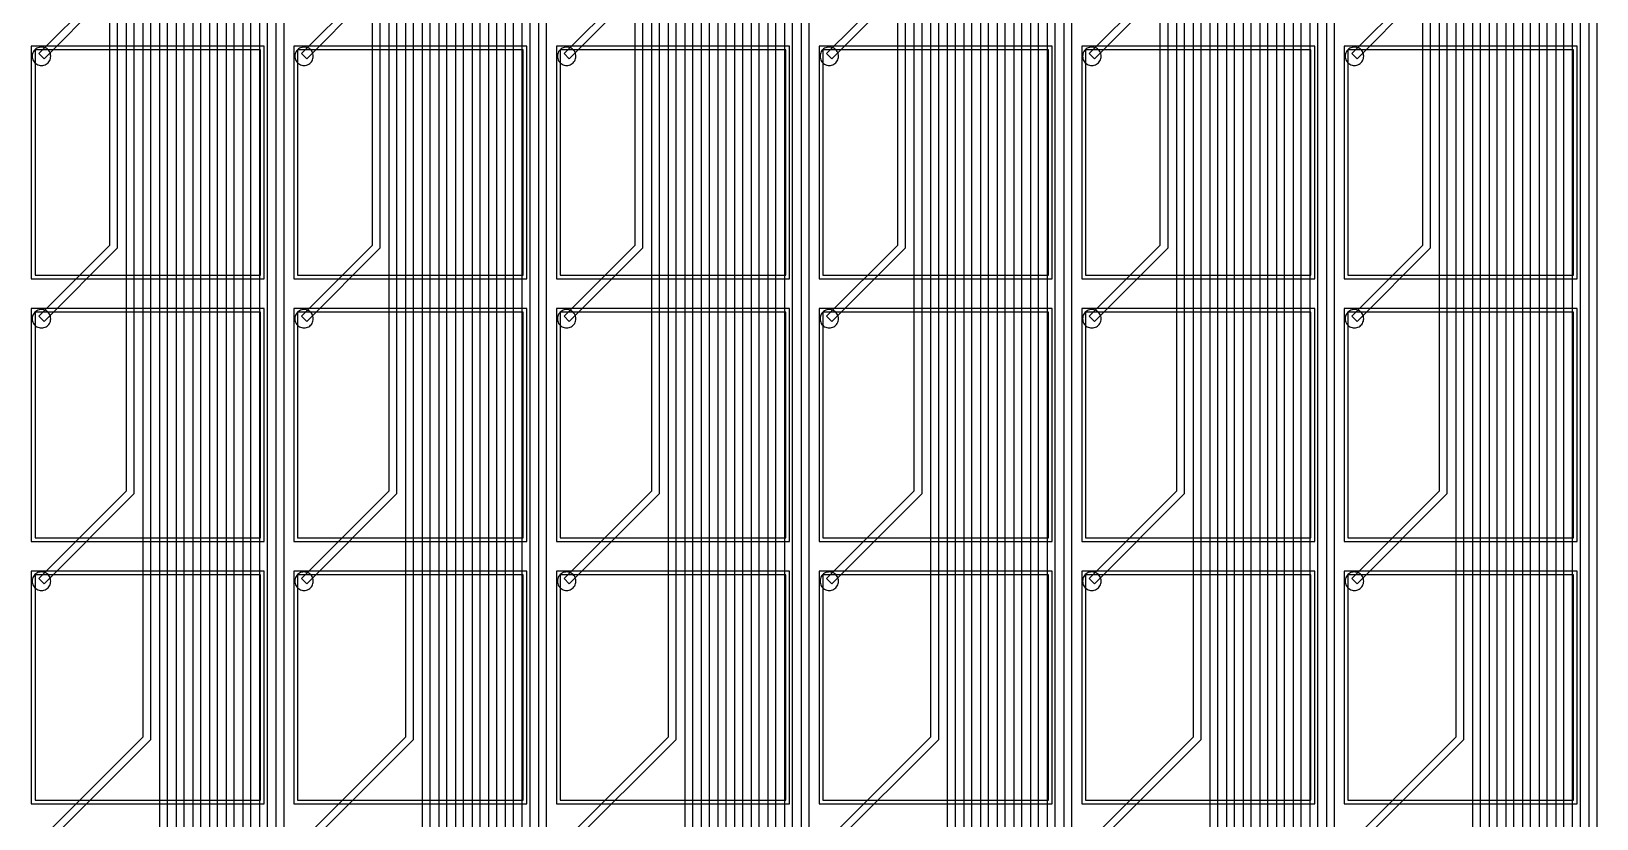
# Model space of a CAD drawing. Header units: metres. Extents: x -1210 to 4965, y 111 to 1966.
# Drawn here: x 2201 to 2624.2, y 1175 to 1388 of the extents above; entities that cross this region are included whole.
import ezdxf

# ---------------------------------------------------------------- set-up
doc = ezdxf.new("R2010")
doc.units = ezdxf.units.M
for name, color, linetype in [('Etching', 1, 'CONTINUOUS'), ('EtchingPad', 2, 'CONTINUOUS'), ('Metal1', 4, 'CONTINUOUS'), ('Metal2', 3, 'CONTINUOUS')]:
    doc.layers.add(name, color=color, linetype=linetype)

msp = doc.modelspace()

# ---------------------------------------------------------------- linework, layer by layer
at = {"layer": 'Etching'}
for points in [[(2206.25, 1381.25), (2206.23, 1381.58), (2206.16, 1381.9), (2206.06, 1382.21), (2205.92, 1382.5), (2205.73, 1382.77), (2205.52, 1383.02), (2205.27, 1383.23), (2205, 1383.42), (2204.71, 1383.56), (2204.4, 1383.66), (2204.08, 1383.73), (2203.75, 1383.75), (2203.42, 1383.73), (2203.1, 1383.66), (2202.79, 1383.56), (2202.5, 1383.42), (2202.23, 1383.23), (2201.98, 1383.02), (2201.77, 1382.77), (2201.58, 1382.5), (2201.44, 1382.21), (2201.34, 1381.9), (2201.27, 1381.58), (2201.25, 1381.25), (2201.27, 1380.92), (2201.34, 1380.6), (2201.44, 1380.29), (2201.58, 1380), (2201.77, 1379.73), (2201.98, 1379.48), (2202.23, 1379.27), (2202.5, 1379.08), (2202.79, 1378.94), (2203.1, 1378.84), (2203.42, 1378.77), (2203.75, 1378.75), (2204.08, 1378.77), (2204.4, 1378.84), (2204.71, 1378.94), (2205, 1379.08), (2205.27, 1379.27), (2205.52, 1379.48), (2205.73, 1379.73), (2205.92, 1380), (2206.06, 1380.29), (2206.16, 1380.6), (2206.23, 1380.92), (2206.25, 1381.25)], [(2277.25, 1381.25), (2277.23, 1381.58), (2277.16, 1381.9), (2277.06, 1382.21), (2276.92, 1382.5), (2276.73, 1382.77), (2276.52, 1383.02), (2276.27, 1383.23), (2276, 1383.42), (2275.71, 1383.56), (2275.4, 1383.66), (2275.08, 1383.73), (2274.75, 1383.75), (2274.42, 1383.73), (2274.1, 1383.66), (2273.79, 1383.56), (2273.5, 1383.42), (2273.23, 1383.23), (2272.98, 1383.02), (2272.77, 1382.77), (2272.58, 1382.5), (2272.44, 1382.21), (2272.34, 1381.9), (2272.27, 1381.58), (2272.25, 1381.25), (2272.27, 1380.92), (2272.34, 1380.6), (2272.44, 1380.29), (2272.58, 1380), (2272.77, 1379.73), (2272.98, 1379.48), (2273.23, 1379.27), (2273.5, 1379.08), (2273.79, 1378.94), (2274.1, 1378.84), (2274.42, 1378.77), (2274.75, 1378.75), (2275.08, 1378.77), (2275.4, 1378.84), (2275.71, 1378.94), (2276, 1379.08), (2276.27, 1379.27), (2276.52, 1379.48), (2276.73, 1379.73), (2276.92, 1380), (2277.06, 1380.29), (2277.16, 1380.6), (2277.23, 1380.92), (2277.25, 1381.25)], [(2348.25, 1381.25), (2348.23, 1381.58), (2348.16, 1381.9), (2348.06, 1382.21), (2347.92, 1382.5), (2347.73, 1382.77), (2347.52, 1383.02), (2347.27, 1383.23), (2347, 1383.42), (2346.71, 1383.56), (2346.4, 1383.66), (2346.08, 1383.73), (2345.75, 1383.75), (2345.42, 1383.73), (2345.1, 1383.66), (2344.79, 1383.56), (2344.5, 1383.42), (2344.23, 1383.23), (2343.98, 1383.02), (2343.77, 1382.77), (2343.58, 1382.5), (2343.44, 1382.21), (2343.34, 1381.9), (2343.27, 1381.58), (2343.25, 1381.25), (2343.27, 1380.92), (2343.34, 1380.6), (2343.44, 1380.29), (2343.58, 1380), (2343.77, 1379.73), (2343.98, 1379.48), (2344.23, 1379.27), (2344.5, 1379.08), (2344.79, 1378.94), (2345.1, 1378.84), (2345.42, 1378.77), (2345.75, 1378.75), (2346.08, 1378.77), (2346.4, 1378.84), (2346.71, 1378.94), (2347, 1379.08), (2347.27, 1379.27), (2347.52, 1379.48), (2347.73, 1379.73), (2347.92, 1380), (2348.06, 1380.29), (2348.16, 1380.6), (2348.23, 1380.92), (2348.25, 1381.25)], [(2419.25, 1381.25), (2419.23, 1381.58), (2419.16, 1381.9), (2419.06, 1382.21), (2418.92, 1382.5), (2418.73, 1382.77), (2418.52, 1383.02), (2418.27, 1383.23), (2418, 1383.42), (2417.71, 1383.56), (2417.4, 1383.66), (2417.08, 1383.73), (2416.75, 1383.75), (2416.42, 1383.73), (2416.1, 1383.66), (2415.79, 1383.56), (2415.5, 1383.42), (2415.23, 1383.23), (2414.98, 1383.02), (2414.77, 1382.77), (2414.58, 1382.5), (2414.44, 1382.21), (2414.34, 1381.9), (2414.27, 1381.58), (2414.25, 1381.25), (2414.27, 1380.92), (2414.34, 1380.6), (2414.44, 1380.29), (2414.58, 1380), (2414.77, 1379.73), (2414.98, 1379.48), (2415.23, 1379.27), (2415.5, 1379.08), (2415.79, 1378.94), (2416.1, 1378.84), (2416.42, 1378.77), (2416.75, 1378.75), (2417.08, 1378.77), (2417.4, 1378.84), (2417.71, 1378.94), (2418, 1379.08), (2418.27, 1379.27), (2418.52, 1379.48), (2418.73, 1379.73), (2418.92, 1380), (2419.06, 1380.29), (2419.16, 1380.6), (2419.23, 1380.92), (2419.25, 1381.25)], [(2490.25, 1381.25), (2490.23, 1381.58), (2490.16, 1381.9), (2490.06, 1382.21), (2489.92, 1382.5), (2489.73, 1382.77), (2489.52, 1383.02), (2489.27, 1383.23), (2489, 1383.42), (2488.71, 1383.56), (2488.4, 1383.66), (2488.08, 1383.73), (2487.75, 1383.75), (2487.42, 1383.73), (2487.1, 1383.66), (2486.79, 1383.56), (2486.5, 1383.42), (2486.23, 1383.23), (2485.98, 1383.02), (2485.77, 1382.77), (2485.58, 1382.5), (2485.44, 1382.21), (2485.34, 1381.9), (2485.27, 1381.58), (2485.25, 1381.25), (2485.27, 1380.92), (2485.34, 1380.6), (2485.44, 1380.29), (2485.58, 1380), (2485.77, 1379.73), (2485.98, 1379.48), (2486.23, 1379.27), (2486.5, 1379.08), (2486.79, 1378.94), (2487.1, 1378.84), (2487.42, 1378.77), (2487.75, 1378.75), (2488.08, 1378.77), (2488.4, 1378.84), (2488.71, 1378.94), (2489, 1379.08), (2489.27, 1379.27), (2489.52, 1379.48), (2489.73, 1379.73), (2489.92, 1380), (2490.06, 1380.29), (2490.16, 1380.6), (2490.23, 1380.92), (2490.25, 1381.25)], [(2561.25, 1381.25), (2561.23, 1381.58), (2561.16, 1381.9), (2561.06, 1382.21), (2560.92, 1382.5), (2560.73, 1382.77), (2560.52, 1383.02), (2560.27, 1383.23), (2560, 1383.42), (2559.71, 1383.56), (2559.4, 1383.66), (2559.08, 1383.73), (2558.75, 1383.75), (2558.42, 1383.73), (2558.1, 1383.66), (2557.79, 1383.56), (2557.5, 1383.42), (2557.23, 1383.23), (2556.98, 1383.02), (2556.77, 1382.77), (2556.58, 1382.5), (2556.44, 1382.21), (2556.34, 1381.9), (2556.27, 1381.58), (2556.25, 1381.25), (2556.27, 1380.92), (2556.34, 1380.6), (2556.44, 1380.29), (2556.58, 1380), (2556.77, 1379.73), (2556.98, 1379.48), (2557.23, 1379.27), (2557.5, 1379.08), (2557.79, 1378.94), (2558.1, 1378.84), (2558.42, 1378.77), (2558.75, 1378.75), (2559.08, 1378.77), (2559.4, 1378.84), (2559.71, 1378.94), (2560, 1379.08), (2560.27, 1379.27), (2560.52, 1379.48), (2560.73, 1379.73), (2560.92, 1380), (2561.06, 1380.29), (2561.16, 1380.6), (2561.23, 1380.92), (2561.25, 1381.25)], [(2206.25, 1310.25), (2206.23, 1310.58), (2206.16, 1310.9), (2206.06, 1311.21), (2205.92, 1311.5), (2205.73, 1311.77), (2205.52, 1312.02), (2205.27, 1312.23), (2205, 1312.42), (2204.71, 1312.56), (2204.4, 1312.66), (2204.08, 1312.73), (2203.75, 1312.75), (2203.42, 1312.73), (2203.1, 1312.66), (2202.79, 1312.56), (2202.5, 1312.42), (2202.23, 1312.23), (2201.98, 1312.02), (2201.77, 1311.77), (2201.58, 1311.5), (2201.44, 1311.21), (2201.34, 1310.9), (2201.27, 1310.58), (2201.25, 1310.25), (2201.27, 1309.92), (2201.34, 1309.6), (2201.44, 1309.29), (2201.58, 1309), (2201.77, 1308.73), (2201.98, 1308.48), (2202.23, 1308.27), (2202.5, 1308.08), (2202.79, 1307.94), (2203.1, 1307.84), (2203.42, 1307.77), (2203.75, 1307.75), (2204.08, 1307.77), (2204.4, 1307.84), (2204.71, 1307.94), (2205, 1308.08), (2205.27, 1308.27), (2205.52, 1308.48), (2205.73, 1308.73), (2205.92, 1309), (2206.06, 1309.29), (2206.16, 1309.6), (2206.23, 1309.92), (2206.25, 1310.25)], [(2277.25, 1310.25), (2277.23, 1310.58), (2277.16, 1310.9), (2277.06, 1311.21), (2276.92, 1311.5), (2276.73, 1311.77), (2276.52, 1312.02), (2276.27, 1312.23), (2276, 1312.42), (2275.71, 1312.56), (2275.4, 1312.66), (2275.08, 1312.73), (2274.75, 1312.75), (2274.42, 1312.73), (2274.1, 1312.66), (2273.79, 1312.56), (2273.5, 1312.42), (2273.23, 1312.23), (2272.98, 1312.02), (2272.77, 1311.77), (2272.58, 1311.5), (2272.44, 1311.21), (2272.34, 1310.9), (2272.27, 1310.58), (2272.25, 1310.25), (2272.27, 1309.92), (2272.34, 1309.6), (2272.44, 1309.29), (2272.58, 1309), (2272.77, 1308.73), (2272.98, 1308.48), (2273.23, 1308.27), (2273.5, 1308.08), (2273.79, 1307.94), (2274.1, 1307.84), (2274.42, 1307.77), (2274.75, 1307.75), (2275.08, 1307.77), (2275.4, 1307.84), (2275.71, 1307.94), (2276, 1308.08), (2276.27, 1308.27), (2276.52, 1308.48), (2276.73, 1308.73), (2276.92, 1309), (2277.06, 1309.29), (2277.16, 1309.6), (2277.23, 1309.92), (2277.25, 1310.25)], [(2348.25, 1310.25), (2348.23, 1310.58), (2348.16, 1310.9), (2348.06, 1311.21), (2347.92, 1311.5), (2347.73, 1311.77), (2347.52, 1312.02), (2347.27, 1312.23), (2347, 1312.42), (2346.71, 1312.56), (2346.4, 1312.66), (2346.08, 1312.73), (2345.75, 1312.75), (2345.42, 1312.73), (2345.1, 1312.66), (2344.79, 1312.56), (2344.5, 1312.42), (2344.23, 1312.23), (2343.98, 1312.02), (2343.77, 1311.77), (2343.58, 1311.5), (2343.44, 1311.21), (2343.34, 1310.9), (2343.27, 1310.58), (2343.25, 1310.25), (2343.27, 1309.92), (2343.34, 1309.6), (2343.44, 1309.29), (2343.58, 1309), (2343.77, 1308.73), (2343.98, 1308.48), (2344.23, 1308.27), (2344.5, 1308.08), (2344.79, 1307.94), (2345.1, 1307.84), (2345.42, 1307.77), (2345.75, 1307.75), (2346.08, 1307.77), (2346.4, 1307.84), (2346.71, 1307.94), (2347, 1308.08), (2347.27, 1308.27), (2347.52, 1308.48), (2347.73, 1308.73), (2347.92, 1309), (2348.06, 1309.29), (2348.16, 1309.6), (2348.23, 1309.92), (2348.25, 1310.25)], [(2419.25, 1310.25), (2419.23, 1310.58), (2419.16, 1310.9), (2419.06, 1311.21), (2418.92, 1311.5), (2418.73, 1311.77), (2418.52, 1312.02), (2418.27, 1312.23), (2418, 1312.42), (2417.71, 1312.56), (2417.4, 1312.66), (2417.08, 1312.73), (2416.75, 1312.75), (2416.42, 1312.73), (2416.1, 1312.66), (2415.79, 1312.56), (2415.5, 1312.42), (2415.23, 1312.23), (2414.98, 1312.02), (2414.77, 1311.77), (2414.58, 1311.5), (2414.44, 1311.21), (2414.34, 1310.9), (2414.27, 1310.58), (2414.25, 1310.25), (2414.27, 1309.92), (2414.34, 1309.6), (2414.44, 1309.29), (2414.58, 1309), (2414.77, 1308.73), (2414.98, 1308.48), (2415.23, 1308.27), (2415.5, 1308.08), (2415.79, 1307.94), (2416.1, 1307.84), (2416.42, 1307.77), (2416.75, 1307.75), (2417.08, 1307.77), (2417.4, 1307.84), (2417.71, 1307.94), (2418, 1308.08), (2418.27, 1308.27), (2418.52, 1308.48), (2418.73, 1308.73), (2418.92, 1309), (2419.06, 1309.29), (2419.16, 1309.6), (2419.23, 1309.92), (2419.25, 1310.25)], [(2490.25, 1310.25), (2490.23, 1310.58), (2490.16, 1310.9), (2490.06, 1311.21), (2489.92, 1311.5), (2489.73, 1311.77), (2489.52, 1312.02), (2489.27, 1312.23), (2489, 1312.42), (2488.71, 1312.56), (2488.4, 1312.66), (2488.08, 1312.73), (2487.75, 1312.75), (2487.42, 1312.73), (2487.1, 1312.66), (2486.79, 1312.56), (2486.5, 1312.42), (2486.23, 1312.23), (2485.98, 1312.02), (2485.77, 1311.77), (2485.58, 1311.5), (2485.44, 1311.21), (2485.34, 1310.9), (2485.27, 1310.58), (2485.25, 1310.25), (2485.27, 1309.92), (2485.34, 1309.6), (2485.44, 1309.29), (2485.58, 1309), (2485.77, 1308.73), (2485.98, 1308.48), (2486.23, 1308.27), (2486.5, 1308.08), (2486.79, 1307.94), (2487.1, 1307.84), (2487.42, 1307.77), (2487.75, 1307.75), (2488.08, 1307.77), (2488.4, 1307.84), (2488.71, 1307.94), (2489, 1308.08), (2489.27, 1308.27), (2489.52, 1308.48), (2489.73, 1308.73), (2489.92, 1309), (2490.06, 1309.29), (2490.16, 1309.6), (2490.23, 1309.92), (2490.25, 1310.25)], [(2561.25, 1310.25), (2561.23, 1310.58), (2561.16, 1310.9), (2561.06, 1311.21), (2560.92, 1311.5), (2560.73, 1311.77), (2560.52, 1312.02), (2560.27, 1312.23), (2560, 1312.42), (2559.71, 1312.56), (2559.4, 1312.66), (2559.08, 1312.73), (2558.75, 1312.75), (2558.42, 1312.73), (2558.1, 1312.66), (2557.79, 1312.56), (2557.5, 1312.42), (2557.23, 1312.23), (2556.98, 1312.02), (2556.77, 1311.77), (2556.58, 1311.5), (2556.44, 1311.21), (2556.34, 1310.9), (2556.27, 1310.58), (2556.25, 1310.25), (2556.27, 1309.92), (2556.34, 1309.6), (2556.44, 1309.29), (2556.58, 1309), (2556.77, 1308.73), (2556.98, 1308.48), (2557.23, 1308.27), (2557.5, 1308.08), (2557.79, 1307.94), (2558.1, 1307.84), (2558.42, 1307.77), (2558.75, 1307.75), (2559.08, 1307.77), (2559.4, 1307.84), (2559.71, 1307.94), (2560, 1308.08), (2560.27, 1308.27), (2560.52, 1308.48), (2560.73, 1308.73), (2560.92, 1309), (2561.06, 1309.29), (2561.16, 1309.6), (2561.23, 1309.92), (2561.25, 1310.25)], [(2206.25, 1239.25), (2206.23, 1239.58), (2206.16, 1239.9), (2206.06, 1240.21), (2205.92, 1240.5), (2205.73, 1240.77), (2205.52, 1241.02), (2205.27, 1241.23), (2205, 1241.42), (2204.71, 1241.56), (2204.4, 1241.66), (2204.08, 1241.73), (2203.75, 1241.75), (2203.42, 1241.73), (2203.1, 1241.66), (2202.79, 1241.56), (2202.5, 1241.42), (2202.23, 1241.23), (2201.98, 1241.02), (2201.77, 1240.77), (2201.58, 1240.5), (2201.44, 1240.21), (2201.34, 1239.9), (2201.27, 1239.58), (2201.25, 1239.25), (2201.27, 1238.92), (2201.34, 1238.6), (2201.44, 1238.29), (2201.58, 1238), (2201.77, 1237.73), (2201.98, 1237.48), (2202.23, 1237.27), (2202.5, 1237.08), (2202.79, 1236.94), (2203.1, 1236.84), (2203.42, 1236.77), (2203.75, 1236.75), (2204.08, 1236.77), (2204.4, 1236.84), (2204.71, 1236.94), (2205, 1237.08), (2205.27, 1237.27), (2205.52, 1237.48), (2205.73, 1237.73), (2205.92, 1238), (2206.06, 1238.29), (2206.16, 1238.6), (2206.23, 1238.92), (2206.25, 1239.25)], [(2277.25, 1239.25), (2277.23, 1239.58), (2277.16, 1239.9), (2277.06, 1240.21), (2276.92, 1240.5), (2276.73, 1240.77), (2276.52, 1241.02), (2276.27, 1241.23), (2276, 1241.42), (2275.71, 1241.56), (2275.4, 1241.66), (2275.08, 1241.73), (2274.75, 1241.75), (2274.42, 1241.73), (2274.1, 1241.66), (2273.79, 1241.56), (2273.5, 1241.42), (2273.23, 1241.23), (2272.98, 1241.02), (2272.77, 1240.77), (2272.58, 1240.5), (2272.44, 1240.21), (2272.34, 1239.9), (2272.27, 1239.58), (2272.25, 1239.25), (2272.27, 1238.92), (2272.34, 1238.6), (2272.44, 1238.29), (2272.58, 1238), (2272.77, 1237.73), (2272.98, 1237.48), (2273.23, 1237.27), (2273.5, 1237.08), (2273.79, 1236.94), (2274.1, 1236.84), (2274.42, 1236.77), (2274.75, 1236.75), (2275.08, 1236.77), (2275.4, 1236.84), (2275.71, 1236.94), (2276, 1237.08), (2276.27, 1237.27), (2276.52, 1237.48), (2276.73, 1237.73), (2276.92, 1238), (2277.06, 1238.29), (2277.16, 1238.6), (2277.23, 1238.92), (2277.25, 1239.25)], [(2348.25, 1239.25), (2348.23, 1239.58), (2348.16, 1239.9), (2348.06, 1240.21), (2347.92, 1240.5), (2347.73, 1240.77), (2347.52, 1241.02), (2347.27, 1241.23), (2347, 1241.42), (2346.71, 1241.56), (2346.4, 1241.66), (2346.08, 1241.73), (2345.75, 1241.75), (2345.42, 1241.73), (2345.1, 1241.66), (2344.79, 1241.56), (2344.5, 1241.42), (2344.23, 1241.23), (2343.98, 1241.02), (2343.77, 1240.77), (2343.58, 1240.5), (2343.44, 1240.21), (2343.34, 1239.9), (2343.27, 1239.58), (2343.25, 1239.25), (2343.27, 1238.92), (2343.34, 1238.6), (2343.44, 1238.29), (2343.58, 1238), (2343.77, 1237.73), (2343.98, 1237.48), (2344.23, 1237.27), (2344.5, 1237.08), (2344.79, 1236.94), (2345.1, 1236.84), (2345.42, 1236.77), (2345.75, 1236.75), (2346.08, 1236.77), (2346.4, 1236.84), (2346.71, 1236.94), (2347, 1237.08), (2347.27, 1237.27), (2347.52, 1237.48), (2347.73, 1237.73), (2347.92, 1238), (2348.06, 1238.29), (2348.16, 1238.6), (2348.23, 1238.92), (2348.25, 1239.25)], [(2419.25, 1239.25), (2419.23, 1239.58), (2419.16, 1239.9), (2419.06, 1240.21), (2418.92, 1240.5), (2418.73, 1240.77), (2418.52, 1241.02), (2418.27, 1241.23), (2418, 1241.42), (2417.71, 1241.56), (2417.4, 1241.66), (2417.08, 1241.73), (2416.75, 1241.75), (2416.42, 1241.73), (2416.1, 1241.66), (2415.79, 1241.56), (2415.5, 1241.42), (2415.23, 1241.23), (2414.98, 1241.02), (2414.77, 1240.77), (2414.58, 1240.5), (2414.44, 1240.21), (2414.34, 1239.9), (2414.27, 1239.58), (2414.25, 1239.25), (2414.27, 1238.92), (2414.34, 1238.6), (2414.44, 1238.29), (2414.58, 1238), (2414.77, 1237.73), (2414.98, 1237.48), (2415.23, 1237.27), (2415.5, 1237.08), (2415.79, 1236.94), (2416.1, 1236.84), (2416.42, 1236.77), (2416.75, 1236.75), (2417.08, 1236.77), (2417.4, 1236.84), (2417.71, 1236.94), (2418, 1237.08), (2418.27, 1237.27), (2418.52, 1237.48), (2418.73, 1237.73), (2418.92, 1238), (2419.06, 1238.29), (2419.16, 1238.6), (2419.23, 1238.92), (2419.25, 1239.25)], [(2490.25, 1239.25), (2490.23, 1239.58), (2490.16, 1239.9), (2490.06, 1240.21), (2489.92, 1240.5), (2489.73, 1240.77), (2489.52, 1241.02), (2489.27, 1241.23), (2489, 1241.42), (2488.71, 1241.56), (2488.4, 1241.66), (2488.08, 1241.73), (2487.75, 1241.75), (2487.42, 1241.73), (2487.1, 1241.66), (2486.79, 1241.56), (2486.5, 1241.42), (2486.23, 1241.23), (2485.98, 1241.02), (2485.77, 1240.77), (2485.58, 1240.5), (2485.44, 1240.21), (2485.34, 1239.9), (2485.27, 1239.58), (2485.25, 1239.25), (2485.27, 1238.92), (2485.34, 1238.6), (2485.44, 1238.29), (2485.58, 1238), (2485.77, 1237.73), (2485.98, 1237.48), (2486.23, 1237.27), (2486.5, 1237.08), (2486.79, 1236.94), (2487.1, 1236.84), (2487.42, 1236.77), (2487.75, 1236.75), (2488.08, 1236.77), (2488.4, 1236.84), (2488.71, 1236.94), (2489, 1237.08), (2489.27, 1237.27), (2489.52, 1237.48), (2489.73, 1237.73), (2489.92, 1238), (2490.06, 1238.29), (2490.16, 1238.6), (2490.23, 1238.92), (2490.25, 1239.25)], [(2561.25, 1239.25), (2561.23, 1239.58), (2561.16, 1239.9), (2561.06, 1240.21), (2560.92, 1240.5), (2560.73, 1240.77), (2560.52, 1241.02), (2560.27, 1241.23), (2560, 1241.42), (2559.71, 1241.56), (2559.4, 1241.66), (2559.08, 1241.73), (2558.75, 1241.75), (2558.42, 1241.73), (2558.1, 1241.66), (2557.79, 1241.56), (2557.5, 1241.42), (2557.23, 1241.23), (2556.98, 1241.02), (2556.77, 1240.77), (2556.58, 1240.5), (2556.44, 1240.21), (2556.34, 1239.9), (2556.27, 1239.58), (2556.25, 1239.25), (2556.27, 1238.92), (2556.34, 1238.6), (2556.44, 1238.29), (2556.58, 1238), (2556.77, 1237.73), (2556.98, 1237.48), (2557.23, 1237.27), (2557.5, 1237.08), (2557.79, 1236.94), (2558.1, 1236.84), (2558.42, 1236.77), (2558.75, 1236.75), (2559.08, 1236.77), (2559.4, 1236.84), (2559.71, 1236.94), (2560, 1237.08), (2560.27, 1237.27), (2560.52, 1237.48), (2560.73, 1237.73), (2560.92, 1238), (2561.06, 1238.29), (2561.16, 1238.6), (2561.23, 1238.92), (2561.25, 1239.25)]]:
    msp.add_lwpolyline(points, close=True, dxfattribs=at)
at = {"layer": 'EtchingPad'}
for points in [[(2202, 1322), (2263, 1322), (2263, 1383), (2202, 1383), (2202, 1322)], [(2273, 1322), (2334, 1322), (2334, 1383), (2273, 1383), (2273, 1322)], [(2344, 1322), (2405, 1322), (2405, 1383), (2344, 1383), (2344, 1322)], [(2415, 1322), (2476, 1322), (2476, 1383), (2415, 1383), (2415, 1322)], [(2486, 1322), (2547, 1322), (2547, 1383), (2486, 1383), (2486, 1322)], [(2557, 1322), (2618, 1322), (2618, 1383), (2557, 1383), (2557, 1322)], [(2202, 1251), (2263, 1251), (2263, 1312), (2202, 1312), (2202, 1251)], [(2273, 1251), (2334, 1251), (2334, 1312), (2273, 1312), (2273, 1251)], [(2344, 1251), (2405, 1251), (2405, 1312), (2344, 1312), (2344, 1251)], [(2415, 1251), (2476, 1251), (2476, 1312), (2415, 1312), (2415, 1251)], [(2486, 1251), (2547, 1251), (2547, 1312), (2486, 1312), (2486, 1251)], [(2557, 1251), (2618, 1251), (2618, 1312), (2557, 1312), (2557, 1251)], [(2202, 1180), (2263, 1180), (2263, 1241), (2202, 1241), (2202, 1180)], [(2273, 1180), (2334, 1180), (2334, 1241), (2273, 1241), (2273, 1180)], [(2344, 1180), (2405, 1180), (2405, 1241), (2344, 1241), (2344, 1180)], [(2415, 1180), (2476, 1180), (2476, 1241), (2415, 1241), (2415, 1180)], [(2486, 1180), (2547, 1180), (2547, 1241), (2486, 1241), (2486, 1180)], [(2557, 1180), (2618, 1180), (2618, 1241), (2557, 1241), (2557, 1180)]]:
    msp.add_lwpolyline(points, close=True, dxfattribs=at)
at = {"layer": 'Metal1'}
for points in [[(2269.25, 1665.5), (2269.25, 664.34), (2204.46, 599.54), (2203.04, 600.96), (2267.25, 665.16), (2267.25, 1665.5)], [(2264.75, 1665.5), (2264.75, 730.84), (2204.46, 670.54), (2203.04, 671.96), (2262.75, 731.66), (2262.75, 1665.5)], [(2260.25, 1665.5), (2260.25, 797.34), (2204.46, 741.54), (2203.04, 742.96), (2258.25, 798.16), (2258.25, 1665.5)], [(2255.75, 1665.5), (2255.75, 863.84), (2204.46, 812.54), (2203.04, 813.96), (2253.75, 864.66), (2253.75, 1665.5)], [(2251.25, 1665.5), (2251.25, 930.34), (2204.46, 883.54), (2203.04, 884.96), (2249.25, 931.16), (2249.25, 1665.5)], [(2246.75, 1665.5), (2246.75, 996.84), (2204.46, 954.54), (2203.04, 955.96), (2244.75, 997.66), (2244.75, 1665.5)], [(2242.25, 1665.5), (2242.25, 1063.34), (2204.46, 1025.54), (2203.04, 1026.96), (2240.25, 1064.16), (2240.25, 1665.5)], [(2237.75, 1665.5), (2237.75, 1129.84), (2204.46, 1096.54), (2203.04, 1097.96), (2235.75, 1130.66), (2235.75, 1665.5)], [(2233.25, 1665.5), (2233.25, 1196.34), (2204.46, 1167.54), (2203.04, 1168.96), (2231.25, 1197.16), (2231.25, 1665.5)], [(2228.75, 1665.5), (2228.75, 1262.84), (2204.46, 1238.54), (2203.04, 1239.96), (2226.75, 1263.66), (2226.75, 1665.5)], [(2224.25, 1665.5), (2224.25, 1329.34), (2204.46, 1309.54), (2203.04, 1310.96), (2222.25, 1330.16), (2222.25, 1665.5)], [(2219.75, 1665.5), (2219.75, 1395.84), (2204.46, 1380.54), (2203.04, 1381.96), (2217.75, 1396.66), (2217.75, 1665.5)], [(2340.25, 1665.5), (2340.25, 664.34), (2275.46, 599.54), (2274.04, 600.96), (2338.25, 665.16), (2338.25, 1665.5)], [(2335.75, 1665.5), (2335.75, 730.84), (2275.46, 670.54), (2274.04, 671.96), (2333.75, 731.66), (2333.75, 1665.5)], [(2331.25, 1665.5), (2331.25, 797.34), (2275.46, 741.54), (2274.04, 742.96), (2329.25, 798.16), (2329.25, 1665.5)], [(2326.75, 1665.5), (2326.75, 863.84), (2275.46, 812.54), (2274.04, 813.96), (2324.75, 864.66), (2324.75, 1665.5)], [(2322.25, 1665.5), (2322.25, 930.34), (2275.46, 883.54), (2274.04, 884.96), (2320.25, 931.16), (2320.25, 1665.5)], [(2317.75, 1665.5), (2317.75, 996.84), (2275.46, 954.54), (2274.04, 955.96), (2315.75, 997.66), (2315.75, 1665.5)], [(2313.25, 1665.5), (2313.25, 1063.34), (2275.46, 1025.54), (2274.04, 1026.96), (2311.25, 1064.16), (2311.25, 1665.5)], [(2308.75, 1665.5), (2308.75, 1129.84), (2275.46, 1096.54), (2274.04, 1097.96), (2306.75, 1130.66), (2306.75, 1665.5)], [(2304.25, 1665.5), (2304.25, 1196.34), (2275.46, 1167.54), (2274.04, 1168.96), (2302.25, 1197.16), (2302.25, 1665.5)], [(2299.75, 1665.5), (2299.75, 1262.84), (2275.46, 1238.54), (2274.04, 1239.96), (2297.75, 1263.66), (2297.75, 1665.5)], [(2295.25, 1665.5), (2295.25, 1329.34), (2275.46, 1309.54), (2274.04, 1310.96), (2293.25, 1330.16), (2293.25, 1665.5)], [(2290.75, 1665.5), (2290.75, 1395.84), (2275.46, 1380.54), (2274.04, 1381.96), (2288.75, 1396.66), (2288.75, 1665.5)], [(2411.25, 1665.5), (2411.25, 664.34), (2346.46, 599.54), (2345.04, 600.96), (2409.25, 665.16), (2409.25, 1665.5)], [(2406.75, 1665.5), (2406.75, 730.84), (2346.46, 670.54), (2345.04, 671.96), (2404.75, 731.66), (2404.75, 1665.5)], [(2402.25, 1665.5), (2402.25, 797.34), (2346.46, 741.54), (2345.04, 742.96), (2400.25, 798.16), (2400.25, 1665.5)], [(2397.75, 1665.5), (2397.75, 863.84), (2346.46, 812.54), (2345.04, 813.96), (2395.75, 864.66), (2395.75, 1665.5)], [(2393.25, 1665.5), (2393.25, 930.34), (2346.46, 883.54), (2345.04, 884.96), (2391.25, 931.16), (2391.25, 1665.5)], [(2388.75, 1665.5), (2388.75, 996.84), (2346.46, 954.54), (2345.04, 955.96), (2386.75, 997.66), (2386.75, 1665.5)], [(2384.25, 1665.5), (2384.25, 1063.34), (2346.46, 1025.54), (2345.04, 1026.96), (2382.25, 1064.16), (2382.25, 1665.5)], [(2379.75, 1665.5), (2379.75, 1129.84), (2346.46, 1096.54), (2345.04, 1097.96), (2377.75, 1130.66), (2377.75, 1665.5)], [(2375.25, 1665.5), (2375.25, 1196.34), (2346.46, 1167.54), (2345.04, 1168.96), (2373.25, 1197.16), (2373.25, 1665.5)], [(2370.75, 1665.5), (2370.75, 1262.84), (2346.46, 1238.54), (2345.04, 1239.96), (2368.75, 1263.66), (2368.75, 1665.5)], [(2366.25, 1665.5), (2366.25, 1329.34), (2346.46, 1309.54), (2345.04, 1310.96), (2364.25, 1330.16), (2364.25, 1665.5)], [(2361.75, 1665.5), (2361.75, 1395.84), (2346.46, 1380.54), (2345.04, 1381.96), (2359.75, 1396.66), (2359.75, 1665.5)], [(2482.25, 1665.5), (2482.25, 664.34), (2417.46, 599.54), (2416.04, 600.96), (2480.25, 665.16), (2480.25, 1665.5)], [(2477.75, 1665.5), (2477.75, 730.84), (2417.46, 670.54), (2416.04, 671.96), (2475.75, 731.66), (2475.75, 1665.5)], [(2473.25, 1665.5), (2473.25, 797.34), (2417.46, 741.54), (2416.04, 742.96), (2471.25, 798.16), (2471.25, 1665.5)], [(2468.75, 1665.5), (2468.75, 863.84), (2417.46, 812.54), (2416.04, 813.96), (2466.75, 864.66), (2466.75, 1665.5)], [(2464.25, 1665.5), (2464.25, 930.34), (2417.46, 883.54), (2416.04, 884.96), (2462.25, 931.16), (2462.25, 1665.5)], [(2459.75, 1665.5), (2459.75, 996.84), (2417.46, 954.54), (2416.04, 955.96), (2457.75, 997.66), (2457.75, 1665.5)], [(2455.25, 1665.5), (2455.25, 1063.34), (2417.46, 1025.54), (2416.04, 1026.96), (2453.25, 1064.16), (2453.25, 1665.5)], [(2450.75, 1665.5), (2450.75, 1129.84), (2417.46, 1096.54), (2416.04, 1097.96), (2448.75, 1130.66), (2448.75, 1665.5)], [(2446.25, 1665.5), (2446.25, 1196.34), (2417.46, 1167.54), (2416.04, 1168.96), (2444.25, 1197.16), (2444.25, 1665.5)], [(2441.75, 1665.5), (2441.75, 1262.84), (2417.46, 1238.54), (2416.04, 1239.96), (2439.75, 1263.66), (2439.75, 1665.5)], [(2437.25, 1665.5), (2437.25, 1329.34), (2417.46, 1309.54), (2416.04, 1310.96), (2435.25, 1330.16), (2435.25, 1665.5)], [(2432.75, 1665.5), (2432.75, 1395.84), (2417.46, 1380.54), (2416.04, 1381.96), (2430.75, 1396.66), (2430.75, 1665.5)], [(2553.25, 1665.5), (2553.25, 664.34), (2488.46, 599.54), (2487.04, 600.96), (2551.25, 665.16), (2551.25, 1665.5)], [(2548.75, 1665.5), (2548.75, 730.84), (2488.46, 670.54), (2487.04, 671.96), (2546.75, 731.66), (2546.75, 1665.5)], [(2544.25, 1665.5), (2544.25, 797.34), (2488.46, 741.54), (2487.04, 742.96), (2542.25, 798.16), (2542.25, 1665.5)], [(2539.75, 1665.5), (2539.75, 863.84), (2488.46, 812.54), (2487.04, 813.96), (2537.75, 864.66), (2537.75, 1665.5)], [(2535.25, 1665.5), (2535.25, 930.34), (2488.46, 883.54), (2487.04, 884.96), (2533.25, 931.16), (2533.25, 1665.5)], [(2530.75, 1665.5), (2530.75, 996.84), (2488.46, 954.54), (2487.04, 955.96), (2528.75, 997.66), (2528.75, 1665.5)], [(2526.25, 1665.5), (2526.25, 1063.34), (2488.46, 1025.54), (2487.04, 1026.96), (2524.25, 1064.16), (2524.25, 1665.5)], [(2521.75, 1665.5), (2521.75, 1129.84), (2488.46, 1096.54), (2487.04, 1097.96), (2519.75, 1130.66), (2519.75, 1665.5)], [(2517.25, 1665.5), (2517.25, 1196.34), (2488.46, 1167.54), (2487.04, 1168.96), (2515.25, 1197.16), (2515.25, 1665.5)], [(2512.75, 1665.5), (2512.75, 1262.84), (2488.46, 1238.54), (2487.04, 1239.96), (2510.75, 1263.66), (2510.75, 1665.5)], [(2508.25, 1665.5), (2508.25, 1329.34), (2488.46, 1309.54), (2487.04, 1310.96), (2506.25, 1330.16), (2506.25, 1665.5)], [(2503.75, 1665.5), (2503.75, 1395.84), (2488.46, 1380.54), (2487.04, 1381.96), (2501.75, 1396.66), (2501.75, 1665.5)], [(2624.25, 1665.5), (2624.25, 664.34), (2559.46, 599.54), (2558.04, 600.96), (2622.25, 665.16), (2622.25, 1665.5)], [(2619.75, 1665.5), (2619.75, 730.84), (2559.46, 670.54), (2558.04, 671.96), (2617.75, 731.66), (2617.75, 1665.5)], [(2615.25, 1665.5), (2615.25, 797.34), (2559.46, 741.54), (2558.04, 742.96), (2613.25, 798.16), (2613.25, 1665.5)], [(2610.75, 1665.5), (2610.75, 863.84), (2559.46, 812.54), (2558.04, 813.96), (2608.75, 864.66), (2608.75, 1665.5)], [(2606.25, 1665.5), (2606.25, 930.34), (2559.46, 883.54), (2558.04, 884.96), (2604.25, 931.16), (2604.25, 1665.5)], [(2601.75, 1665.5), (2601.75, 996.84), (2559.46, 954.54), (2558.04, 955.96), (2599.75, 997.66), (2599.75, 1665.5)], [(2597.25, 1665.5), (2597.25, 1063.34), (2559.46, 1025.54), (2558.04, 1026.96), (2595.25, 1064.16), (2595.25, 1665.5)], [(2592.75, 1665.5), (2592.75, 1129.84), (2559.46, 1096.54), (2558.04, 1097.96), (2590.75, 1130.66), (2590.75, 1665.5)], [(2588.25, 1665.5), (2588.25, 1196.34), (2559.46, 1167.54), (2558.04, 1168.96), (2586.25, 1197.16), (2586.25, 1665.5)], [(2583.75, 1665.5), (2583.75, 1262.84), (2559.46, 1238.54), (2558.04, 1239.96), (2581.75, 1263.66), (2581.75, 1665.5)], [(2579.25, 1665.5), (2579.25, 1329.34), (2559.46, 1309.54), (2558.04, 1310.96), (2577.25, 1330.16), (2577.25, 1665.5)], [(2574.75, 1665.5), (2574.75, 1395.84), (2559.46, 1380.54), (2558.04, 1381.96), (2572.75, 1396.66), (2572.75, 1665.5)]]:
    msp.add_lwpolyline(points, close=True, dxfattribs=at)
at = {"layer": 'Metal2'}
for points in [[(2201, 1321), (2264, 1321), (2264, 1384), (2201, 1384), (2201, 1321)], [(2272, 1321), (2335, 1321), (2335, 1384), (2272, 1384), (2272, 1321)], [(2343, 1321), (2406, 1321), (2406, 1384), (2343, 1384), (2343, 1321)], [(2414, 1321), (2477, 1321), (2477, 1384), (2414, 1384), (2414, 1321)], [(2485, 1321), (2548, 1321), (2548, 1384), (2485, 1384), (2485, 1321)], [(2556, 1321), (2619, 1321), (2619, 1384), (2556, 1384), (2556, 1321)], [(2201, 1250), (2264, 1250), (2264, 1313), (2201, 1313), (2201, 1250)], [(2272, 1250), (2335, 1250), (2335, 1313), (2272, 1313), (2272, 1250)], [(2343, 1250), (2406, 1250), (2406, 1313), (2343, 1313), (2343, 1250)], [(2414, 1250), (2477, 1250), (2477, 1313), (2414, 1313), (2414, 1250)], [(2485, 1250), (2548, 1250), (2548, 1313), (2485, 1313), (2485, 1250)], [(2556, 1250), (2619, 1250), (2619, 1313), (2556, 1313), (2556, 1250)], [(2201, 1179), (2264, 1179), (2264, 1242), (2201, 1242), (2201, 1179)], [(2272, 1179), (2335, 1179), (2335, 1242), (2272, 1242), (2272, 1179)], [(2343, 1179), (2406, 1179), (2406, 1242), (2343, 1242), (2343, 1179)], [(2414, 1179), (2477, 1179), (2477, 1242), (2414, 1242), (2414, 1179)], [(2485, 1179), (2548, 1179), (2548, 1242), (2485, 1242), (2485, 1179)], [(2556, 1179), (2619, 1179), (2619, 1242), (2556, 1242), (2556, 1179)]]:
    msp.add_lwpolyline(points, close=True, dxfattribs=at)

doc.saveas('drawing.dxf')
